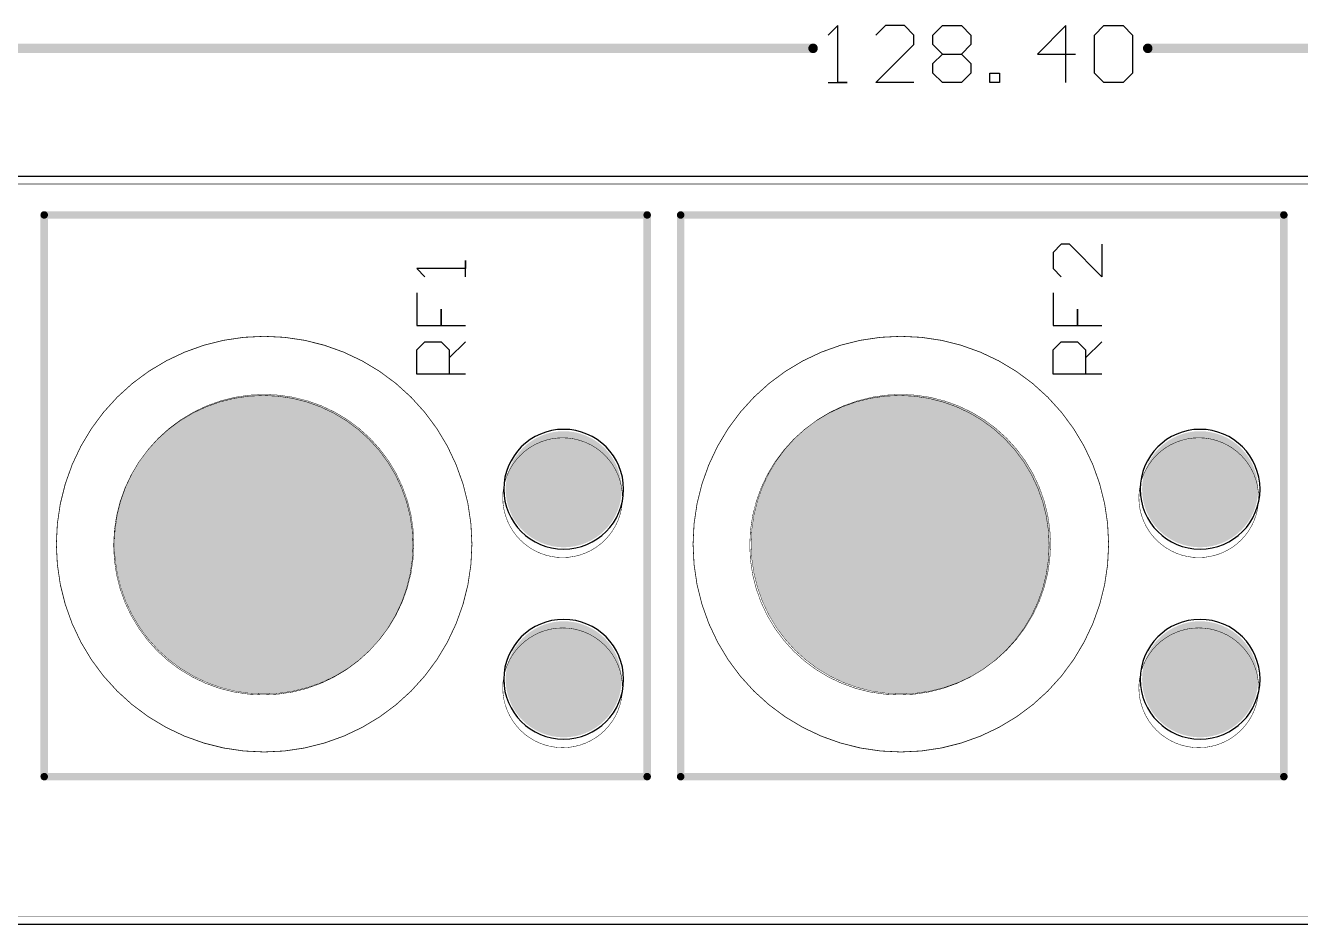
# Model space of a CAD drawing. Header units: millimetres. Extents: x 34 to 168, y 52 to 76.
# Drawn here: x 72.25 to 106.31, y 52.3 to 76.31 of the extents above; entities that cross this region are included whole.
import ezdxf

# ---------------------------------------------------------------- set-up
doc = ezdxf.new("R2010")
doc.units = ezdxf.units.MM
for name, color, linetype in [('Mechanical1', 6, 'Continuous'), ('Mechanical13', 56, 'Continuous'), ('Mechanical2', 216, 'Continuous'), ('Mechanical4', 56, 'Continuous'), ('MultiLayer', 9, 'Continuous'), ('PadHoleLayer', 156, 'Continuous'), ('TopOverlay', 2, 'Continuous')]:
    doc.layers.add(name, color=color, linetype=linetype)

msp = doc.modelspace()

# ---------------------------------------------------------------- linework, layer by layer
at = {"layer": 'Mechanical1'}
for p, q in [((93.947, 76.309), (93.693, 76.055)), ((93.947, 74.786), (93.947, 76.309)), ((95.217, 76.309), (94.963, 76.055)), ((95.725, 76.309), (95.217, 76.309)), ((95.979, 76.055), (95.725, 76.309)), ((96.486, 76.055), (96.74, 76.309)), ((96.74, 76.309), (97.248, 76.309)), ((97.248, 76.309), (97.502, 76.055)), ((100.041, 76.309), (99.28, 75.548)), ((100.041, 74.786), (100.041, 76.309)), ((100.803, 76.055), (101.057, 76.309)), ((101.057, 76.309), (101.565, 76.309)), ((101.565, 76.309), (101.819, 76.055)), ((95.979, 75.802), (95.979, 76.055)), ((96.486, 75.802), (96.486, 76.055)), ((97.502, 76.055), (97.502, 75.802)), ((100.803, 75.04), (100.803, 76.055)), ((101.819, 76.055), (101.819, 75.04)), ((94.963, 74.786), (95.979, 75.802)), ((96.74, 75.548), (96.486, 75.802)), ((97.502, 75.802), (97.248, 75.548)), ((96.486, 75.294), (96.74, 75.548)), ((96.486, 75.04), (96.486, 75.294)), ((96.74, 75.548), (97.248, 75.548)), ((97.248, 75.548), (97.502, 75.294)), ((97.502, 75.294), (97.502, 75.04)), ((99.28, 75.548), (100.295, 75.548)), ((96.74, 74.786), (96.486, 75.04)), ((97.502, 75.04), (97.248, 74.786)), ((98.01, 74.786), (98.01, 75.04)), ((98.01, 75.04), (98.264, 75.04)), ((98.264, 75.04), (98.264, 74.786)), ((101.057, 74.786), (100.803, 75.04)), ((101.819, 75.04), (101.565, 74.786)), ((93.693, 74.786), (94.201, 74.786)), ((94.201, 74.786), (93.947, 74.786)), ((95.979, 74.786), (94.963, 74.786)), ((97.248, 74.786), (96.74, 74.786)), ((98.264, 74.786), (98.01, 74.786)), ((101.565, 74.786), (101.057, 74.786))]:
    msp.add_line(p, q, dxfattribs=at)
at = {"layer": 'Mechanical1', "const_width": 0.254}
for points in [[(33.962, 75.7), (93.287, 75.7)], [(102.225, 75.7), (162.362, 75.7)]]:
    msp.add_lwpolyline(points, dxfattribs=at)
at = {"layer": 'Mechanical1'}
for points, const_width in [([(93.223, 75.7, 1), (93.35, 75.7, 1)], 0.127), ([(102.162, 75.7, 1), (102.289, 75.7, 1)], 0.127), ([(82.624, 62.459, 1), (74.624, 62.459, 1)], 0.01), ([(99.631, 62.459, 1), (91.631, 62.459, 1)], 0.01), ([(74.622, 62.459, 1), (74.627, 62.459, 1)], 0.005), ([(82.622, 62.459, 1), (82.627, 62.459, 1)], 0.005), ([(91.629, 62.459, 1), (91.633, 62.459, 1)], 0.005), ([(99.629, 62.459, 1), (99.633, 62.459, 1)], 0.005)]:
    msp.add_lwpolyline(points, format="xyb", close=True, dxfattribs=dict(at, const_width=const_width))
for points in [[(33.962, 72.288), (162.362, 72.288)], [(33.962, 52.308), (162.362, 52.308)]]:
    msp.add_lwpolyline(points, dxfattribs=at)
for points in [[(88.225, 63.925, 1), (85.025, 63.925, 1)], [(105.225, 63.925, 1), (102.025, 63.925, 1)], [(85.025, 63.925, 1), (85.025, 63.925, 1)], [(88.225, 63.925, 1), (88.225, 63.925, 1)], [(102.025, 63.925, 1), (102.025, 63.925, 1)], [(105.225, 63.925, 1), (105.225, 63.925, 1)], [(88.225, 58.85, 1), (85.025, 58.85, 1)], [(105.225, 58.85, 1), (102.025, 58.85, 1)], [(85.025, 58.85, 1), (85.025, 58.85, 1)], [(88.225, 58.85, 1), (88.225, 58.85, 1)], [(102.025, 58.85, 1), (102.025, 58.85, 1)], [(105.225, 58.85, 1), (105.225, 58.85, 1)]]:
    msp.add_lwpolyline(points, format="xyb", close=True, dxfattribs=at)
at = {"layer": 'Mechanical13'}
for points, const_width in [([(84.174, 62.459, 1), (73.074, 62.459, 1)], 0.02), ([(101.181, 62.459, 1), (90.081, 62.459, 1)], 0.02), ([(73.069, 62.459, 1), (73.079, 62.459, 1)], 0.01), ([(84.169, 62.459, 1), (84.179, 62.459, 1)], 0.01), ([(90.076, 62.459, 1), (90.086, 62.459, 1)], 0.01), ([(101.176, 62.459, 1), (101.186, 62.459, 1)], 0.01)]:
    msp.add_lwpolyline(points, format="xyb", close=True, dxfattribs=dict(at, const_width=const_width))
at = {"layer": 'Mechanical2', "const_width": 0.0127}
for points in [[(33.962, 72.278), (162.297, 72.278)], [(33.962, 52.308), (162.297, 52.308)]]:
    msp.add_lwpolyline(points, dxfattribs=at)
at = {"layer": 'Mechanical2'}
for points, const_width in [([(82.599, 62.431, 1), (74.604, 62.431, 1)], 0.0127), ([(99.591, 62.431, 1), (91.595, 62.431, 1)], 0.0127), ([(88.196, 63.7, 1), (84.998, 63.7, 1)], 0.0127), ([(105.188, 63.7, 1), (101.989, 63.7, 1)], 0.0127), ([(84.995, 63.7, 1), (85.001, 63.7, 1)], 0.00635), ([(88.193, 63.7, 1), (88.2, 63.7, 1)], 0.00635), ([(101.986, 63.7, 1), (101.993, 63.7, 1)], 0.00635), ([(105.185, 63.7, 1), (105.191, 63.7, 1)], 0.00635), ([(74.6, 62.431, 1), (74.607, 62.431, 1)], 0.00635), ([(82.596, 62.431, 1), (82.603, 62.431, 1)], 0.00635), ([(91.592, 62.431, 1), (91.598, 62.431, 1)], 0.00635), ([(99.588, 62.431, 1), (99.594, 62.431, 1)], 0.00635), ([(88.196, 58.623, 1), (84.998, 58.623, 1)], 0.0127), ([(105.188, 58.623, 1), (101.989, 58.623, 1)], 0.0127), ([(84.995, 58.623, 1), (85.001, 58.623, 1)], 0.00635), ([(88.193, 58.623, 1), (88.2, 58.623, 1)], 0.00635), ([(101.986, 58.623, 1), (101.993, 58.623, 1)], 0.00635), ([(105.185, 58.623, 1), (105.191, 58.623, 1)], 0.00635)]:
    msp.add_lwpolyline(points, format="xyb", close=True, dxfattribs=dict(at, const_width=const_width))
at = {"layer": 'Mechanical4', "const_width": 0.0127}
for points in [[(33.962, 72.078), (162.297, 72.078)], [(33.962, 52.508), (162.297, 52.508)]]:
    msp.add_lwpolyline(points, dxfattribs=at)
at = {"layer": 'MultiLayer', "const_width": 0.762}
for points in [[(86.244, 63.925, 1), (87.006, 63.925, 1)], [(103.244, 63.925, 1), (104.006, 63.925, 1)], [(78.243, 62.459, 1), (79.005, 62.459, 1)], [(95.25, 62.459, 1), (96.012, 62.459, 1)], [(86.244, 58.85, 1), (87.006, 58.85, 1)], [(103.244, 58.85, 1), (104.006, 58.85, 1)]]:
    msp.add_lwpolyline(points, format="xyb", close=True, dxfattribs=at)
at = {"layer": 'PadHoleLayer'}
for points, const_width in [([(76.624, 62.459, 1), (80.624, 62.459, 1)], 4), ([(93.631, 62.459, 1), (97.631, 62.459, 1)], 4), ([(85.85, 63.925, 1), (87.4, 63.925, 1)], 1.55), ([(102.85, 63.925, 1), (104.4, 63.925, 1)], 1.55), ([(85.85, 58.85, 1), (87.4, 58.85, 1)], 1.55), ([(102.85, 58.85, 1), (104.4, 58.85, 1)], 1.55)]:
    msp.add_lwpolyline(points, format="xyb", close=True, dxfattribs=dict(at, const_width=const_width))
at = {"layer": 'TopOverlay'}
for p, q in [((99.917, 70.466), (99.7, 70.249)), ((99.7, 70.249), (99.7, 69.816)), ((100.134, 70.466), (99.917, 70.466)), ((101, 69.599), (100.134, 70.466)), ((101, 70.466), (101, 69.599)), ((84, 69.816), (82.7, 69.816)), ((82.7, 69.816), (82.917, 69.599)), ((84, 69.599), (84, 70.032)), ((84, 70.032), (84, 69.816)), ((99.7, 69.816), (99.917, 69.599)), ((82.7, 69.166), (82.7, 68.3)), ((99.7, 69.166), (99.7, 68.3)), ((83.35, 68.3), (83.35, 68.733)), ((83.35, 68.733), (83.35, 68.3)), ((100.35, 68.3), (100.35, 68.733)), ((100.35, 68.733), (100.35, 68.3)), ((82.7, 68.3), (83.35, 68.3)), ((83.35, 68.3), (84, 68.3)), ((99.7, 68.3), (100.35, 68.3)), ((100.35, 68.3), (101, 68.3)), ((82.7, 67.65), (82.917, 67.866)), ((82.917, 67.866), (83.35, 67.866)), ((83.35, 67.866), (83.567, 67.65)), ((83.567, 67.433), (84, 67.866)), ((99.7, 67.65), (99.917, 67.866)), ((99.917, 67.866), (100.35, 67.866)), ((100.35, 67.866), (100.567, 67.65)), ((100.567, 67.433), (101, 67.866)), ((82.7, 67), (82.7, 67.65)), ((83.567, 67.65), (83.567, 67)), ((99.7, 67), (99.7, 67.65)), ((100.567, 67.65), (100.567, 67)), ((84, 67), (82.7, 67)), ((101, 67), (99.7, 67))]:
    msp.add_line(p, q, dxfattribs=at)
at = {"layer": 'TopOverlay', "const_width": 0.2}
for points in [[(72.75, 71.25), (88.855, 71.25)], [(72.75, 56.25), (72.75, 71.25)], [(88.855, 56.25), (88.855, 71.25)], [(89.75, 71.25), (105.862, 71.25)], [(89.75, 56.25), (89.75, 71.25)], [(105.862, 56.25), (105.862, 71.25)], [(72.75, 56.25), (88.855, 56.25)], [(89.75, 56.25), (105.862, 56.25)]]:
    msp.add_lwpolyline(points, dxfattribs=at)
at = {"layer": 'TopOverlay', "const_width": 0.1}
for points in [[(72.7, 71.25, 1), (72.8, 71.25, 1)], [(72.7, 71.25, 1), (72.8, 71.25, 1)], [(88.805, 71.25, 1), (88.905, 71.25, 1)], [(88.805, 71.25, 1), (88.905, 71.25, 1)], [(89.7, 71.25, 1), (89.8, 71.25, 1)], [(89.7, 71.25, 1), (89.8, 71.25, 1)], [(105.812, 71.25, 1), (105.912, 71.25, 1)], [(105.812, 71.25, 1), (105.912, 71.25, 1)], [(72.7, 56.25, 1), (72.8, 56.25, 1)], [(72.7, 56.25, 1), (72.8, 56.25, 1)], [(88.805, 56.25, 1), (88.905, 56.25, 1)], [(88.805, 56.25, 1), (88.905, 56.25, 1)], [(89.7, 56.25, 1), (89.8, 56.25, 1)], [(89.7, 56.25, 1), (89.8, 56.25, 1)], [(105.812, 56.25, 1), (105.912, 56.25, 1)], [(105.812, 56.25, 1), (105.912, 56.25, 1)]]:
    msp.add_lwpolyline(points, format="xyb", close=True, dxfattribs=at)

doc.saveas('drawing.dxf')
